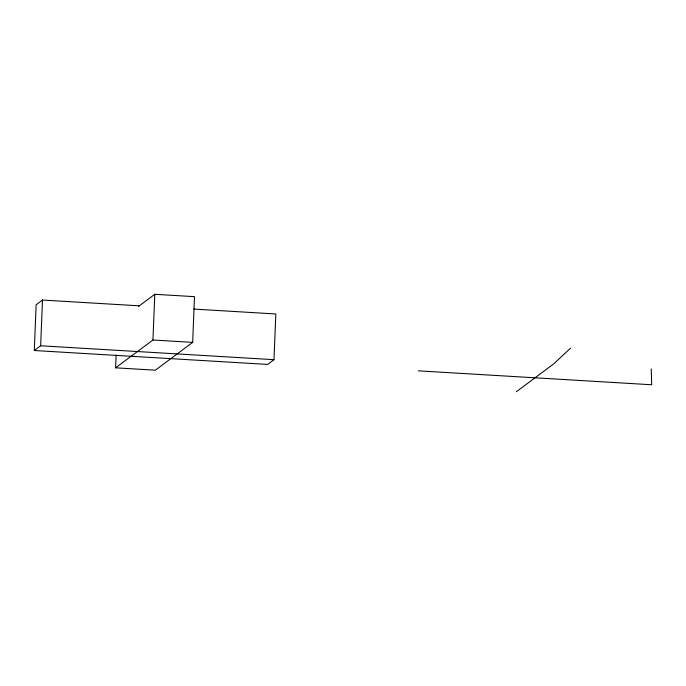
<?xml version="1.0" encoding="UTF-8"?>
<svg xmlns="http://www.w3.org/2000/svg" width="686" height="686" viewBox="0 0 686 686"><rect width="100%" height="100%" fill="white"/><g stroke="black" fill="none" stroke-linecap="round" stroke-linejoin="round"><path stroke-width="1.03" d="M193.786 309.077L275.823 313.974L273.988 359.687L267.634 364.42L34.3 350.512L36.135 304.798L42.489 300.056L139.447 305.836M34.3 350.512L40.654 345.77L42.489 300.056M138.666 306.299L154.787 294.294L194.498 296.661L192.663 342.374L155.336 370.191L115.625 367.816L116.131 355.065M115.625 367.816L152.944 340.007L154.787 294.294M570.478 348.205L553.696 363.897L516.369 391.706M152.944 340.007L192.663 342.374M40.654 345.77L273.988 359.687M418.366 370.843L651.7 384.76L651.246 368.939"/></g></svg>
